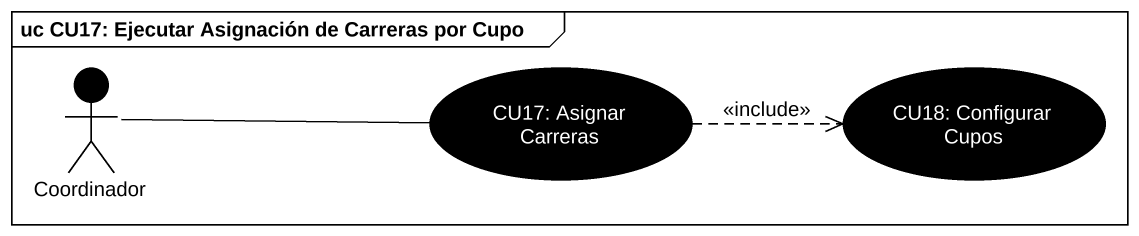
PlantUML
@startuml
mainframe uc CU17: Ejecutar Asignación de Carreras por Cupo
actor Coordinador #000000
usecase "CU17: Asignar Carreras" as CU17_Asignar_Carreras #000000
usecase "CU18: Configurar Cupos" as CU18_Configurar_Cupos #000000
Coordinador -right- CU17_Asignar_Carreras
CU17_Asignar_Carreras .right.> CU18_Configurar_Cupos : <<include>>
@enduml
